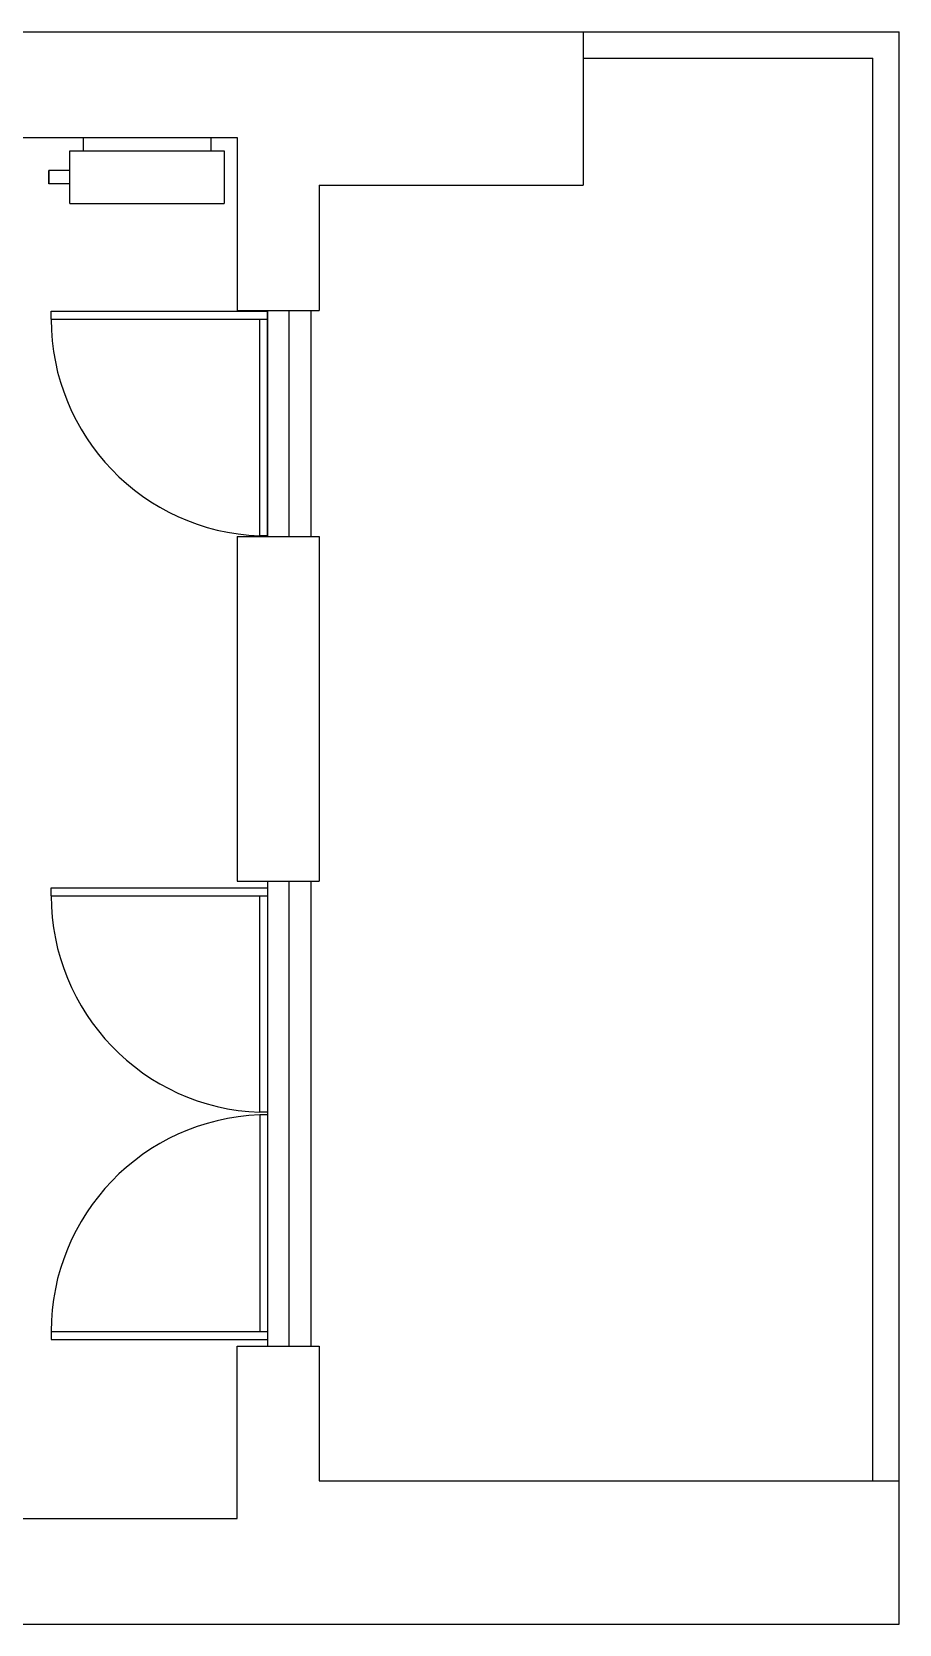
# Model space of a CAD drawing. Header units: millimetres. Extents: x 12 to 4621, y 1861 to 4393.
# Drawn here: x 2448 to 2776, y 2028 to 2631 of the extents above; entities that cross this region are included whole.
import ezdxf
from ezdxf.lldxf.tags import DXFTag

# ---------------------------------------------------------------- set-up
doc = ezdxf.new("R2010")
doc.units = ezdxf.units.MM
tags = doc.linetypes.add('03B018', pattern=[5.4, 2.16, -3.24]).pattern_tags.tags
tags[6:7] = [DXFTag(74, 4), DXFTag(75, 0), DXFTag(340, '0'), DXFTag(46, 1.0), DXFTag(50, 0.0), DXFTag(44, 0.0), DXFTag(45, 0.0)]
tags[4:5] = [DXFTag(74, 4), DXFTag(75, 0), DXFTag(340, '0'), DXFTag(46, 1.0), DXFTag(50, 0.0), DXFTag(44, 0.0), DXFTag(45, 0.0)]

msp = doc.modelspace()

# ---------------------------------------------------------------- linework, layer by layer
for p, q in [((1292.17, 2631.01), (2656.67, 2631.01)), ((2656.67, 2631.01), (2656.67, 2572.91)), ((2656.67, 2631.01), (2776.47, 2631.01)), ((2776.47, 2028.11), (2776.47, 2631.01)), ((2656.67, 2621.01), (2766.47, 2621.01)), ((2766.47, 2082.41), (2766.47, 2621.01)), ((1919.27, 2591.01), (2525.67, 2591.01)), ((2467.27, 2591.01), (2467.27, 2586.01)), ((2515.67, 2591.01), (2515.67, 2586.01)), ((2525.67, 2591.01), (2525.67, 2525.51)), ((2462.27, 2586.01), (2520.67, 2586.01)), ((2462.27, 2566.01), (2462.27, 2586.01)), ((2520.67, 2586.01), (2520.67, 2566.01)), ((2520.67, 2586.01), (2520.67, 2566.01)), ((2454.27, 2578.51), (2454.27, 2573.51)), ((2454.27, 2578.51), (2454.27, 2573.51)), ((2462.27, 2578.51), (2454.27, 2578.51)), ((2454.27, 2573.51), (2454.27, 2578.51)), ((2462.27, 2573.51), (2454.27, 2573.51)), ((2556.67, 2572.91), (2656.67, 2572.91)), ((2556.67, 2572.91), (2556.67, 2525.51)), ((2462.27, 2566.01), (2520.67, 2566.01)), ((2455.17, 2525.21), (2537.17, 2525.21)), ((2455.17, 2522.21), (2455.17, 2525.21)), ((2455.17, 2522.21), (2537.17, 2522.21)), ((2525.67, 2525.51), (2556.67, 2525.51)), ((2534.17, 2440.21), (2534.17, 2522.21)), ((2537.17, 2525.51), (2537.17, 2439.91)), ((2537.17, 2440.21), (2537.17, 2525.21)), ((2545.17, 2525.51), (2545.17, 2439.91)), ((2553.67, 2439.91), (2553.67, 2525.51)), ((2525.67, 2439.91), (2556.67, 2439.91)), ((2525.67, 2439.91), (2525.67, 2309.41)), ((2537.17, 2440.21), (2534.17, 2440.21)), ((2556.67, 2439.91), (2556.67, 2309.41)), ((2525.67, 2309.41), (2556.67, 2309.41)), ((2537.17, 2309.41), (2537.17, 2133.41)), ((2545.17, 2309.41), (2545.17, 2133.41)), ((2553.67, 2133.41), (2553.67, 2309.41)), ((2455.17, 2306.91), (2537.17, 2306.91)), ((2455.17, 2303.91), (2455.17, 2306.91)), ((2455.17, 2303.91), (2537.17, 2303.91)), ((2534.17, 2221.91), (2534.17, 2303.91)), ((2537.17, 2221.91), (2534.17, 2221.91)), ((2537.17, 2220.91), (2534.17, 2220.91)), ((2534.17, 2220.91), (2534.17, 2138.91)), ((2455.17, 2138.91), (2537.17, 2138.91)), ((2455.17, 2138.91), (2455.17, 2135.91)), ((2455.17, 2135.91), (2537.17, 2135.91)), ((2525.67, 2133.41), (2556.67, 2133.41)), ((2525.67, 2068.11), (2525.67, 2133.41)), ((2556.67, 2133.41), (2556.67, 2082.41)), ((2556.67, 2082.41), (2776.47, 2082.41)), ((2043.37, 2068.11), (2525.67, 2068.11)), ((2064.27, 2028.11), (2776.47, 2028.11))]:
    msp.add_line(p, q)
at = {"linetype": '03B018'}
for centre, start, end in [((2537.12, 2522.11), 179.92939, 267.93561), ((2537.12, 2303.81), 179.92939, 267.93561), ((2537.12, 2139.01), 92.06439, 180.07061)]:
    msp.add_arc(centre, 81.95, start, end, dxfattribs=at)

doc.saveas('drawing.dxf')
